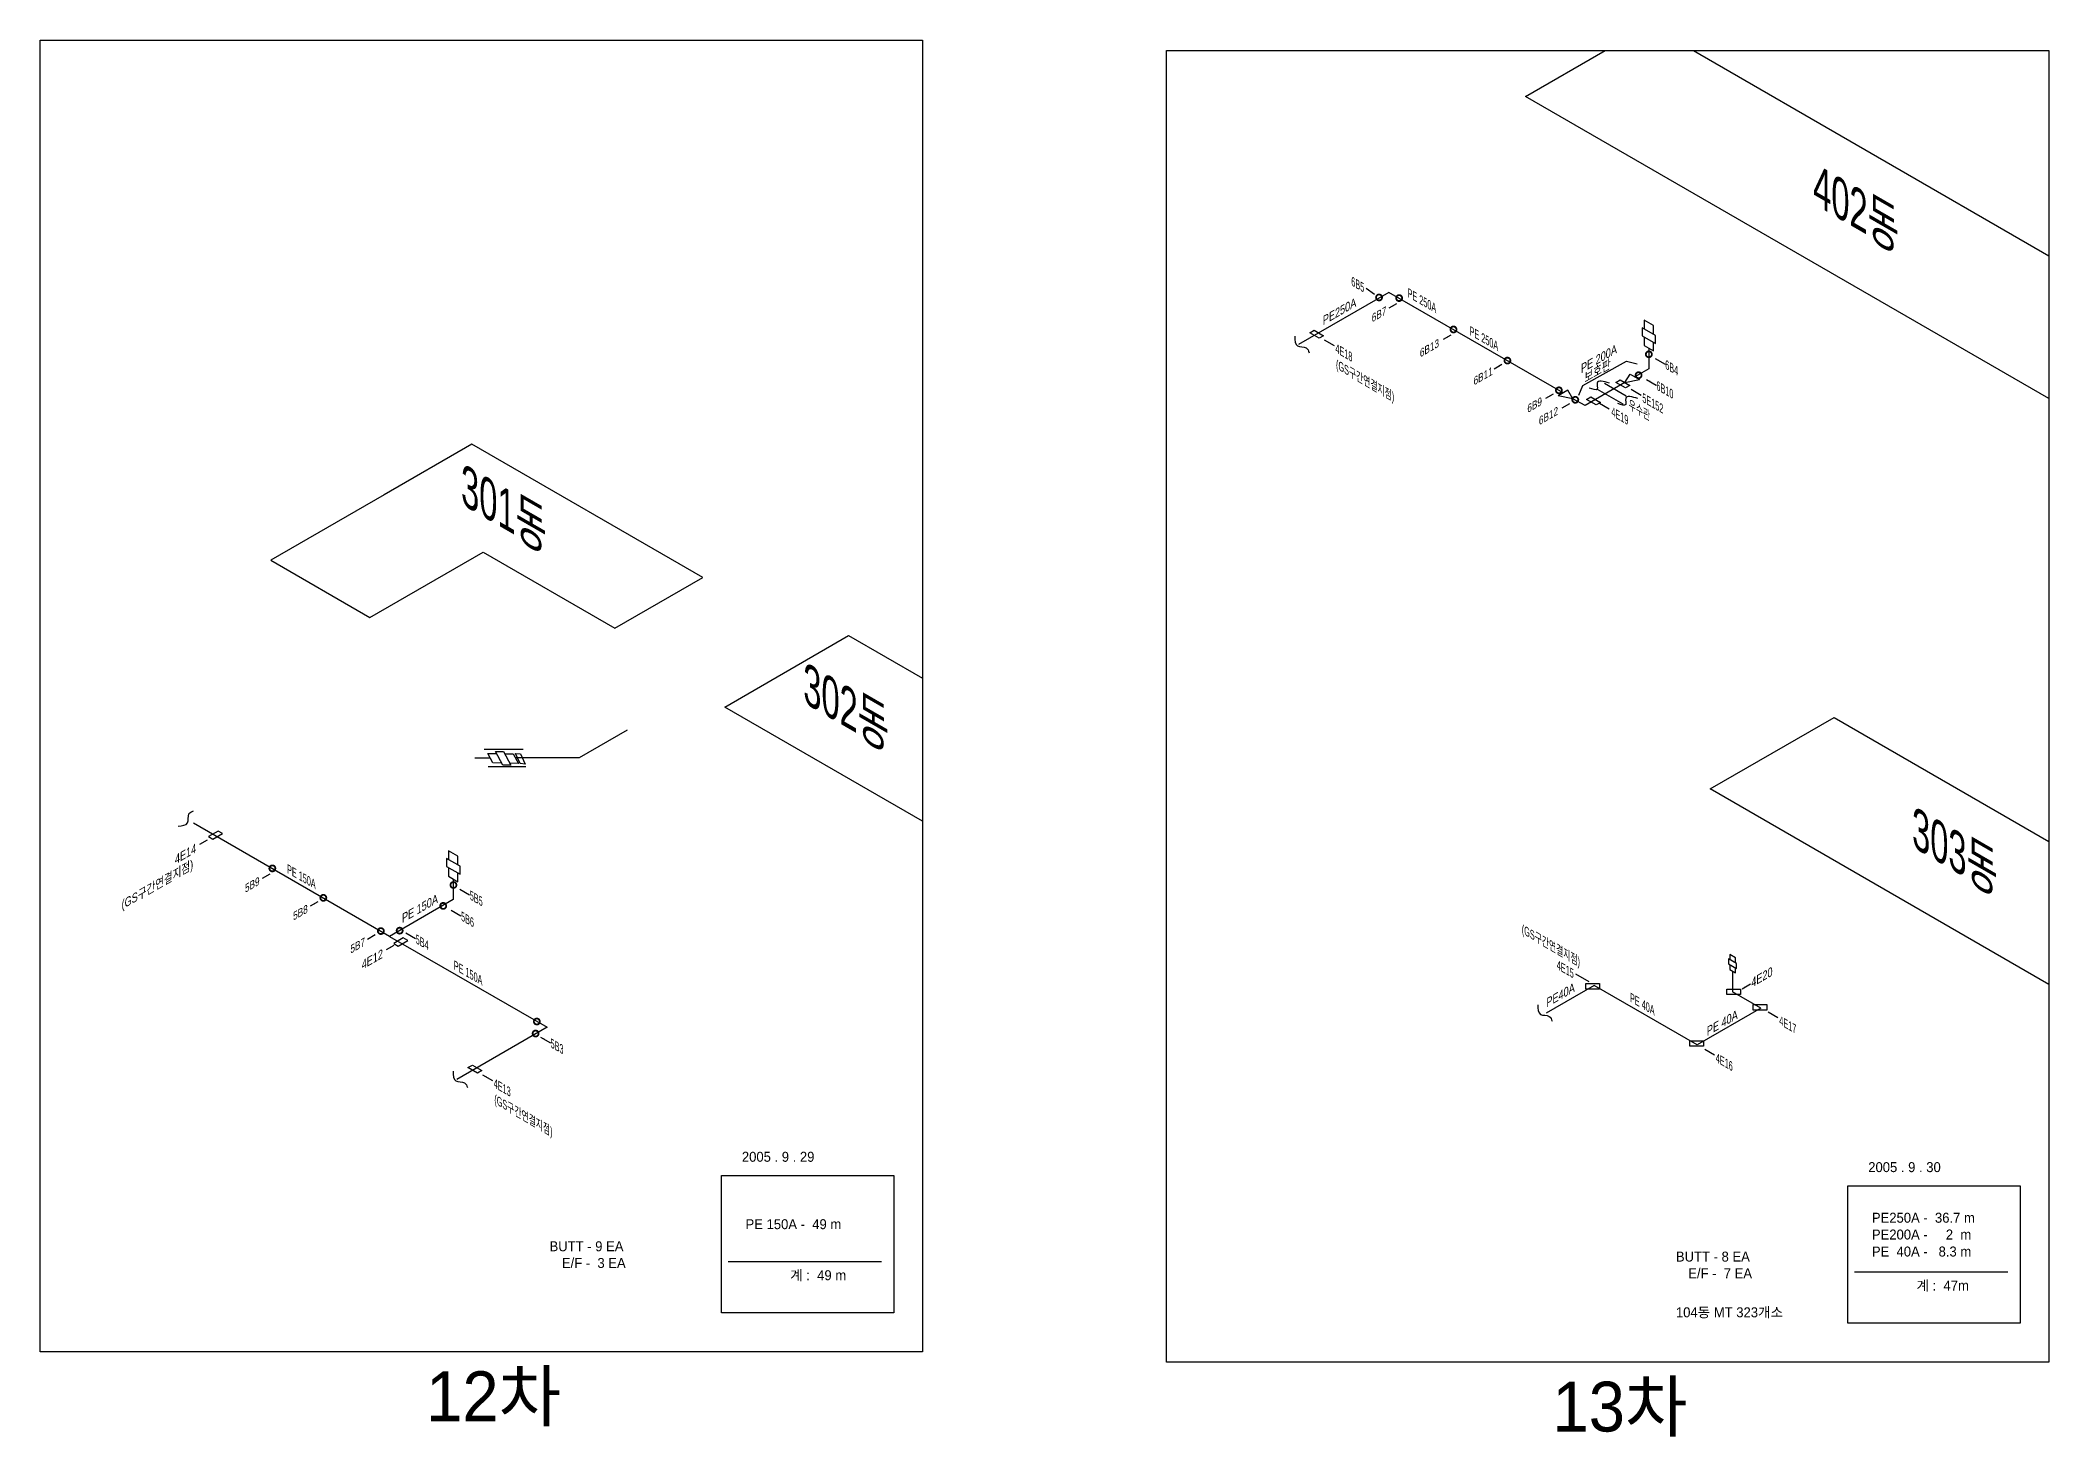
# Model space of a CAD drawing. Extents: x 207357 to 2790028, y 575219 to 1181204.
# Drawn here: x 2221600 to 2521872, y 624871 to 833670 of the extents above; entities that cross this region are included whole.
import ezdxf

# ---------------------------------------------------------------- set-up
doc = ezdxf.new("R2010")
doc.units = 0
doc.header["$LTSCALE"] = 100
doc.layers.get('0').update_dxf_attribs({"linetype": 'CONTINUOUS'})
for name, color, linetype in [('2차ABF', 4, 'CONTINUOUS'), ('ABF', 4, 'CONTINUOUS'), ('EF', 6, 'CONTINUOUS'), ('GAS', 1, 'CONTINUOUS'), ('GTEXT', 2, 'CONTINUOUS'), ('지시선', 50, 'CONTINUOUS')]:
    doc.layers.add(name, color=color, linetype=linetype)
doc.styles.get("Standard").update_dxf_attribs({"font": 'Dotum.ttf'})
doc.dimstyles.get("Standard").update_dxf_attribs({"dimtxt": 0.18, "dimasz": 0.18, "dimexe": 0.18, "dimexo": 0.0625, "dimgap": 0.09, "dimtad": 0, "dimtih": 1, "dimtoh": 1, "dimdec": 4, "dimzin": 0, "dimdsep": 46, "dimtxsty": 'Standard', "dimcen": 0.09, "dimadec": 0, "dimazin": 0, "dimtfac": 1, "dimtdec": 4, "dimtofl": 0, "dimtmove": 0, "dimatfit": 3, "dimfxl": 0, "dimtolj": 1, "dimtzin": 0, "dimarcsym": 0})

# ---------------------------------------------------------------- blocks, each defined once
blk = doc.blocks.new('E')
at = {"layer": 'EF'}
for p, q in [((266, 588), (-1165, -238)), ((-508, -618), (924, 208)), ((924, 208), (266, 588)), ((-1165, -238), (-508, -618))]:
    blk.add_line(p, q, dxfattribs=at)

msp = doc.modelspace()

# ---------------------------------------------------------------- linework, layer by layer
for p, q in [((2443639, 825250), (2455546, 832124)), ((2468746, 832124), (2521872, 801452)), ((2521872, 780082), (2443639, 825250)), ((2286146, 773262), (2273020, 765684)), ((2320656, 753338), (2286146, 773262)), ((2273020, 765684), (2256093, 755912)), ((2270899, 747363), (2287826, 757136)), ((2287826, 757136), (2307530, 745759)), ((2256093, 755912), (2270899, 747363)), ((2307530, 745759), (2320656, 753338)), ((2323942, 733964), (2342450, 744649)), ((2342450, 744649), (2353494, 738272)), ((2353494, 716902), (2323942, 733964)), ((2471258, 721722), (2489766, 732407)), ((2489766, 732407), (2521872, 713871)), ((2521872, 692500), (2471258, 721722))]:
    msp.add_line(p, q)
at = {"layer": 'ABF', "const_width": 271}
for points in [[(2421301, 795206, -1), (2422193, 795206, -1)], [(2424302, 795113, -1), (2425194, 795113, -1)], [(2432428, 790421, -1), (2433320, 790421, -1)], [(2461634, 786706, -1), (2462525, 786706, -1)], [(2440492, 785766, -1), (2441383, 785766, -1)], [(2460103, 783583, -1), (2460994, 783583, -1)], [(2448187, 781323, -1), (2449079, 781323, -1)], [(2450638, 779908, -1), (2451530, 779908, -1)], [(2255861, 709851, -1), (2256753, 709851, -1)], [(2263483, 705451, -1), (2264374, 705451, -1)], [(2282935, 707367, -1), (2283826, 707367, -1)], [(2281403, 704244, -1), (2282295, 704244, -1)], [(2272088, 700483, -1), (2272979, 700483, -1)], [(2274895, 700546, -1), (2275787, 700546, -1)], [(2295216, 685162, -1), (2296107, 685162, -1)], [(2295402, 686960, -1), (2296293, 686960, -1)]]:
    msp.add_lwpolyline(points, format="xyb", close=True, dxfattribs=at)
at = {"layer": 'EF'}
for points in [[(2452670, 692619), (2454712, 692619), (2454712, 691809), (2452670, 691809)], [(2473733, 691820), (2475774, 691820), (2475774, 691010), (2473733, 691010)], [(2477671, 689482), (2479712, 689482), (2479712, 688672), (2477671, 688672)], [(2468196, 684064), (2470237, 684064), (2470237, 683253), (2468196, 683253)]]:
    msp.add_lwpolyline(points, close=True, dxfattribs=at)
at = {"layer": 'GAS'}
for p, q in [((2423206, 795967), (2409692, 788165)), ((2449254, 780928), (2423206, 795967)), ((2462062, 787605), (2462062, 784531)), ((2462062, 784531), (2459989, 783334)), ((2458508, 782479), (2452538, 779032)), ((2452538, 779032), (2450734, 780073)), ((2309345, 730514), (2302171, 726372)), ((2288901, 726355), (2286576, 726353)), ((2302171, 726372), (2292639, 726360)), ((2273838, 699693), (2244506, 716628)), ((2283362, 708266), (2283362, 705192)), ((2283362, 705192), (2273838, 699693)), ((2273838, 699693), (2297384, 686099)), ((2474602, 694471), (2474602, 691397)), ((2453895, 692354), (2446744, 688226)), ((2469289, 683467), (2453895, 692354)), ((2478814, 688966), (2474602, 691397)), ((2478814, 688966), (2469289, 683467)), ((2297384, 686099), (2283870, 678297))]:
    msp.add_line(p, q, dxfattribs=at)
at = {"layer": 'GTEXT'}
for p, q in [((2461060, 790677), (2461060, 789482)), ((2463067, 789518), (2461060, 790677)), ((2461364, 791800), (2461364, 790501)), ((2462759, 790994), (2461364, 791800)), ((2462759, 789696), (2462759, 790994)), ((2461060, 789482), (2463067, 788323)), ((2461364, 789306), (2461364, 788007)), ((2461364, 788007), (2462759, 787202)), ((2462759, 787202), (2462759, 788501)), ((2463067, 788323), (2463067, 789518)), ((2452200, 782027), (2458733, 785698)), ((2458508, 782479), (2459279, 783744)), ((2458733, 785698), (2460339, 785306)), ((2459279, 783744), (2460698, 782925)), ((2449963, 781337), (2448545, 780518)), ((2450734, 780073), (2449963, 781337)), ((2451612, 780617), (2452200, 782027)), ((2454348, 781517), (2458188, 779301)), ((2455429, 782397), (2458703, 780507)), ((2458508, 782479), (2460698, 782925)), ((2450734, 780073), (2448545, 780518)), ((2293811, 727613), (2287950, 727605)), ((2289292, 725639), (2288521, 727053)), ((2288521, 727053), (2289819, 727021)), ((2290759, 725298), (2289649, 727333)), ((2289649, 727333), (2290844, 727304)), ((2290844, 727304), (2291954, 725269)), ((2291014, 726992), (2292312, 726960)), ((2292312, 726960), (2293083, 725546)), ((2294225, 725048), (2288570, 725041)), ((2290590, 725607), (2289292, 725639)), ((2291954, 725269), (2290759, 725298)), ((2293083, 725546), (2291785, 725578)), ((2284060, 711655), (2282665, 712461)), ((2282665, 712461), (2282665, 711162)), ((2284060, 710357), (2284060, 711655)), ((2284368, 710179), (2282360, 711339)), ((2282360, 711339), (2282360, 710143)), ((2282360, 710143), (2284368, 708984)), ((2282665, 709967), (2282665, 708668)), ((2282665, 708668), (2284060, 707863)), ((2284060, 707863), (2284060, 709162)), ((2284368, 708984), (2284368, 710179)), ((2474183, 696988), (2474183, 696209)), ((2475020, 696505), (2474183, 696988)), ((2474000, 696315), (2474000, 695598)), ((2475205, 695619), (2474000, 696315)), ((2474000, 695598), (2475205, 694902)), ((2474183, 695492), (2474183, 694713)), ((2474183, 694713), (2475020, 694230)), ((2475020, 695726), (2475020, 696505)), ((2475020, 694230), (2475020, 695009)), ((2475205, 694902), (2475205, 695619)), ((2324431, 651107), (2347371, 651107)), ((2492809, 649561), (2515749, 649561))]:
    msp.add_line(p, q, dxfattribs=at)
for points in [[(2353494, 833670), (2353494, 637596), (2221600, 637596), (2221600, 833670)], [(2521872, 832124), (2521872, 636051), (2389977, 636051), (2389977, 832124)], [(2323431, 663930), (2349213, 663930), (2349213, 643425), (2323431, 643425)], [(2491809, 662384), (2517590, 662384), (2517590, 641879), (2491809, 641879)]]:
    msp.add_lwpolyline(points, close=True, dxfattribs=at)
for points in [[(2409138, 789398), (2409571, 787956), (2410870, 787667), (2411303, 786946)], [(2456177, 782397), (2454348, 782397), (2454348, 781517), (2453170, 781669)], [(2460449, 780078), (2458620, 780078), (2458620, 779198), (2457442, 779350)], [(2242235, 716149), (2243644, 716677), (2243846, 717992), (2244536, 718473)], [(2445467, 689456), (2445900, 688014), (2447199, 687726), (2447632, 687005)], [(2283317, 679529), (2283750, 678087), (2285049, 677799), (2285482, 677078)]]:
    msp.add_spline(points, degree=3, dxfattribs=at)

# ---------------------------------------------------------------- block references
at = {"layer": 'GAS', "xscale": -1}
for p in [(2412300, 789723), (2458072, 782294), (2453681, 779759), (2286479, 679854)]:
    msp.add_blockref('E', p, dxfattribs=at)
at = {"layer": 'GAS', "xscale": -1, "rotation": 143.4927663217757}
msp.add_blockref('E', (2293465, 726156), dxfattribs=at)
at = {"layer": 'GAS'}
for p in [(2247926, 714851), (2275622, 698861)]:
    msp.add_blockref('E', p, dxfattribs=at)

# ---------------------------------------------------------------- texts
at = {"layer": '2차ABF', "oblique": 30}
for s, p in [('6B7', (2420662, 791444)), ('6B13', (2427857, 786210)), ('6B11', (2435881, 782025)), ('6B9', (2443920, 777900)), ('6B12', (2445650, 776068)), ('5B9', (2252221, 706182)), ('5B8', (2259419, 702026)), ('5B7', (2267980, 697083))]:
    msp.add_text(s, height=1079.9, rotation=30, dxfattribs=at).set_placement(p)
at = {"layer": 'ABF', "oblique": 330, "width": 0.8}
for s, p in [('6B5', (2417595, 797025)), ('6B4', (2464527, 784571)), ('6B10', (2463215, 781441)), ('5B5', (2285827, 705232)), ('5B6', (2284516, 702102)), ('5B4', (2277740, 698681)), ('5B3', (2297898, 683119))]:
    msp.add_text(s, height=1196.2, rotation=330, dxfattribs=at).set_placement(p)
at = {"layer": 'EF', "oblique": 330, "width": 0.8}
for s, p in [('4E18', (2415230, 786995)), ('5E152', (2461107, 779608)), ('4E19', (2456478, 777537)), ('4E15', (2448325, 694826)), ('4E17', (2481583, 686524)), ('4E16', (2472095, 680941)), ('4E13', (2289409, 677127))]:
    msp.add_text(s, height=1196.2, rotation=330, dxfattribs=at).set_placement(p)
at = {"layer": 'EF', "oblique": 30}
for s, p in [('4E14', (2241747, 710423)), ('4E12', (2269664, 694663)), ('4E20', (2477395, 692010))]:
    msp.add_text(s, height=1199.9, rotation=30, dxfattribs=at).set_placement(p)
at = {"layer": 'GTEXT', "oblique": 330, "width": 0.8}
for s, height, p in [('402동', 5382.9, (2486648, 809221)), ('PE 250A', 1196.2, (2426014, 795303)), ('PE 250A', 1196.2, (2435282, 789625)), ('(GS구간연결지점)', 1196.2, (2415317, 784609)), ('우수관', 1196.2, (2459066, 778602)), ('301동', 5382.9, (2284523, 764339)), ('302동', 5382.9, (2335680, 734671)), ('303동', 5382.9, (2501433, 713103)), ('PE 150A', 1196.2, (2258507, 709175)), ('(GS구간연결지점)', 1196.2, (2443089, 700158)), ('PE 150A', 1196.2, (2283434, 694784)), ('PE 40A', 1196.2, (2459268, 689948)), ('(GS구간연결지점)', 1196.2, (2289496, 674741))]:
    msp.add_text(s, height=height, rotation=330, dxfattribs=at).set_placement(p)
at = {"layer": 'GTEXT', "oblique": 30}
for s, p in [('PE250A', (2413346, 791014)), ('PE 200A', (2451935, 783827)), ('보호판', (2452449, 782419)), ('(GS구간연결지점)', (2233777, 703670)), ('PE 150A', (2275692, 701651)), ('PE40A', (2446770, 689024)), ('PE 40A', (2470751, 684754))]:
    msp.add_text(s, height=1199.9, rotation=30, dxfattribs=at).set_placement(p)
at = {"layer": '지시선'}
for s, height, p in [('2005 . 9 . 29', 1490.66, (2326498, 665992)), ('2005 . 9 . 30', 1490.66, (2494876, 664446)), ('PE250A -  36.7 m', 1490.66, (2495421, 656879)), ('PE 150A -  49 m', 1490.66, (2327044, 655917)), ('PE200A -     2  m', 1490.66, (2495421, 654371)), ('BUTT - 9 EA', 1490.66, (2297747, 652614)), ('E/F -  3 EA', 1490.66, (2299592, 650119)), ('BUTT - 8 EA', 1490.66, (2466125, 651069)), ('PE  40A -   8.3 m', 1490.66, (2495421, 651830)), ('계 :  49 m', 1490.7, (2333714, 648288)), ('E/F -  7 EA', 1490.66, (2467970, 648574)), ('계 :  47m', 1490.7, (2502091, 646743)), ('104동 MT 323개소', 1490.66, (2466125, 642743)), ('12차', 7453.3, (2279289, 627210)), ('13차', 7453.3, (2447666, 625664))]:
    msp.add_text(s, height=height, dxfattribs=at).set_placement(p)

# ---------------------------------------------------------------- leaders
at = {"layer": 'GAS', "color": 2}
for points in [[(2421044, 795662), (2419829, 796540)], [(2424348, 794263), (2423205, 793603)], [(2413560, 788860), (2415032, 788010)], [(2432474, 789571), (2431331, 788911)], [(2440115, 785160), (2438972, 784500)], [(2463026, 786092), (2464498, 785242)], [(2447766, 780742), (2446623, 780082)], [(2459437, 781473), (2460909, 780623)], [(2461715, 782962), (2463187, 782112)], [(2450217, 779327), (2449074, 778667)], [(2454686, 779395), (2456159, 778545)], [(2246552, 714091), (2245409, 713431)], [(2255907, 709001), (2254764, 708341)], [(2284326, 706753), (2285799, 705903)], [(2263106, 704845), (2261962, 704185)], [(2283015, 703623), (2284487, 702773)], [(2271667, 699902), (2270524, 699242)], [(2276240, 700202), (2277712, 699352)], [(2274470, 698331), (2273327, 697671)], [(2453143, 692893), (2451178, 694027)], [(2476021, 691869), (2477268, 692589)], [(2479913, 688389), (2481385, 687539)], [(2296398, 684640), (2297870, 683790)], [(2470425, 682806), (2471897, 681956)], [(2287739, 678992), (2289211, 678142)]]:
    msp.add_leader(points, dimstyle='Standard', override={"dimtxt": 2.5, "dimasz": 600, "dimexe": 1.25, "dimexo": 0.625, "dimgap": 0.625, "dimtad": 1, "dimtih": 0, "dimtoh": 0, "dimzin": 8, "dimcen": 2.5, "dimclrd": 2, "dimclre": 2, "dimtofl": 1}, dxfattribs=at)

doc.saveas('drawing.dxf')
